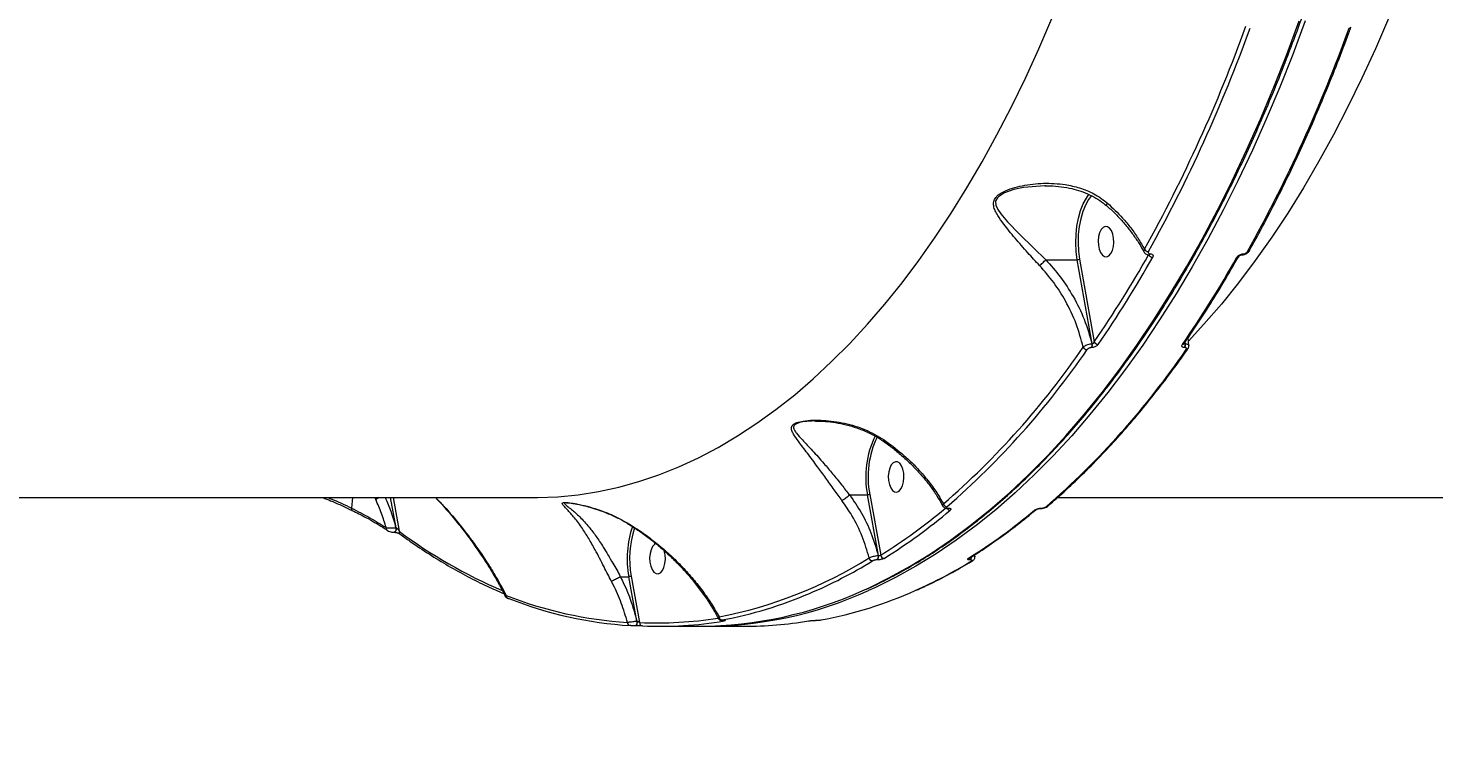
# Model space of a CAD drawing. Header units: millimetres. Extents: x -8327 to 9087, y -6583 to 5996.
# Drawn here: x 5128.5 to 5543.5, y -228 to -15.4 of the extents above; entities that cross this region are included whole.
import ezdxf

# ---------------------------------------------------------------- set-up
doc = ezdxf.new("R2010")
doc.units = ezdxf.units.MM
for name, color, linetype in [('DIKOM_ОБЪЕКТ', 7, 'Continuous'), ('DIKOM_РАЗМЕР_ЗОНА', 7, 'Continuous'), ('DIKOM_РАЗМЕР_ОБЪЕКТА', 7, 'Continuous')]:
    doc.layers.add(name, color=color, linetype=linetype)
doc.styles.add('style1', font='arial.ttf', dxfattribs={"width": 0.8})
doc.dimstyles.new('1-50', dxfattribs={"dimtxt": 300, "dimasz": 200, "dimexe": 100, "dimexo": 0, "dimgap": 100, "dimtad": 1, "dimtxsty": 'style1', "dimcen": 200, "dimclrd": 7, "dimclre": 7, "dimclrt": 7, "dimadec": 1, "dimazin": 2, "dimtfac": 1, "dimtmove": 0, "dimatfit": 2, "dimfxl": 0, "dimlwd": 25, "dimlwe": 18, "dimarcsym": 0})

# ---------------------------------------------------------------- blocks, each defined once
blk = doc.blocks.new('*D9')
at = {"layer": 'Defpoints', "color": 0, "transparency": 16777216}
for p in [(7087.37, 843.9), (-4957.59, 227.93), (7087.37, -4838.64)]:
    blk.add_point(p, dxfattribs=at)
at = {"layer": 'DIKOM_РАЗМЕР_ОБЪЕКТА', "color": 7, "lineweight": 18, "transparency": 16777216}
for p, q in [((7087.37, 843.9), (7087.37, -4938.64)), ((-4957.59, 227.93), (-4957.59, -4938.64))]:
    blk.add_line(p, q, dxfattribs=at)
at = {"layer": 'DIKOM_РАЗМЕР_ОБЪЕКТА', "color": 7, "lineweight": 25, "transparency": 16777216}
blk.add_line((-4757.59, -4838.64), (6887.37, -4838.64), dxfattribs=at)
at = {"layer": 'DIKOM_РАЗМЕР_ОБЪЕКТА', "color": 7, "transparency": 16777216}
for points in [[(-4757.59, -4805.31), (-4757.59, -4871.97), (-4957.59, -4838.64)], [(6887.37, -4805.31), (6887.37, -4871.97), (7087.37, -4838.64)]]:
    blk.add_solid(points, dxfattribs=at)
at = {"layer": 'DIKOM_РАЗМЕР_ОБЪЕКТА', "color": 7, "transparency": 16777216, "insert": (4098.94, -4585.47), "char_height": 300, "attachment_point": 5, "style": 'style1'}
blk.add_mtext('12040', dxfattribs=at)
blk = doc.blocks.new('*D12')
at = {"layer": 'Defpoints', "color": 0, "transparency": 16777216}
for p in [(-6501.58, 227.93), (9087.37, 227.93), (9087.37, -6483.3)]:
    blk.add_point(p, dxfattribs=at)
at = {"layer": 'DIKOM_РАЗМЕР_ЗОНА', "color": 7, "lineweight": 18, "transparency": 16777216}
for p, q in [((-6501.58, 227.93), (-6501.58, -6583.3)), ((9087.37, 227.93), (9087.37, -6583.3))]:
    blk.add_line(p, q, dxfattribs=at)
at = {"layer": 'DIKOM_РАЗМЕР_ЗОНА', "color": 7, "lineweight": 25, "transparency": 16777216}
blk.add_line((-6301.58, -6483.3), (8887.37, -6483.3), dxfattribs=at)
at = {"layer": 'DIKOM_РАЗМЕР_ЗОНА', "color": 7, "transparency": 16777216}
for points in [[(-6301.58, -6449.97), (-6301.58, -6516.64), (-6501.58, -6483.3)], [(8887.37, -6449.97), (8887.37, -6516.64), (9087.37, -6483.3)]]:
    blk.add_solid(points, dxfattribs=at)
at = {"layer": 'DIKOM_РАЗМЕР_ЗОНА', "color": 7, "transparency": 16777216, "insert": (2981.2, -6230.13), "char_height": 300, "attachment_point": 5, "style": 'style1'}
blk.add_mtext('15500', dxfattribs=at)

msp = doc.modelspace()

# ---------------------------------------------------------------- linework, layer by layer
at = {"layer": 'DIKOM_ОБЪЕКТ', "color": 7, "linetype": 'Continuous', "lineweight": 15}
for p, q in [((5441.274, -65.184), (5441.78, -64.517)), ((5459.413, -82.362), (5459.46, -82.362)), ((5459.76, -82.1), (5459.807, -82.1)), ((5486.889, -82.362), (5486.936, -82.362)), ((5487.237, -82.1), (5487.284, -82.1)), ((5428.929, -83.842), (5438.261, -83.842)), ((5442.669, -108.643), (5438.261, -83.842)), ((5438.933, -83.679), (5443.261, -108.031)), ((5442.489, -109.773), (5442.42, -109.773)), ((5442.601, -108.643), (5442.669, -108.643)), ((5469.986, -109.773), (5469.918, -109.773)), ((5470.031, -108.26), (5470.099, -108.643)), ((5470.099, -108.643), (5470.167, -108.643)), ((5470.167, -108.643), (5470.148, -108.088)), ((5371.057, -153.301), (5376.299, -153.301)), ((5379.525, -171.183), (5376.299, -153.301)), ((5376.971, -153.137), (5380.204, -171.057)), ((5015.807, -154.072), (5277.918, -154.072)), ((5224.303, -154.072), (5223.932, -157.157)), ((5231.114, -154.642), (5230.858, -154.072)), ((5237.123, -162.984), (5235.515, -154.072)), ((5236.216, -154.072), (5238.011, -164.013)), ((5399.923, -157.265), (5399.991, -157.265)), ((5400.128, -157.182), (5400.197, -157.182)), ((5427.42, -157.265), (5427.489, -157.265)), ((5427.626, -157.182), (5427.694, -157.182)), ((5432.391, -154.072), (5694.501, -154.072)), ((5224.108, -157.839), (5224.117, -157.844)), ((5236.557, -164.315), (5236.637, -164.315)), ((5237.043, -162.984), (5237.123, -162.984)), ((5379.194, -172.467), (5379.147, -172.467)), ((5379.477, -171.183), (5379.525, -171.183)), ((5406.45, -171.904), (5406.448, -171.906)), ((5406.67, -172.467), (5406.624, -172.467)), ((5408.056, -171.549), (5407.99, -170.922)), ((5303.298, -177.425), (5303.305, -177.424)), ((5303.305, -177.424), (5305.837, -177.424)), ((5308.244, -190.568), (5305.837, -177.424)), ((5306.509, -177.259), (5309.015, -190.946)), ((5308.216, -190.568), (5308.244, -190.568)), ((5333.537, -190.313), (5333.584, -190.309)), ((5333.537, -190.313), (5333.626, -190.313)), ((5333.584, -190.309), (5333.673, -190.309)), ((5333.626, -190.313), (5333.673, -190.309)), ((5361.055, -190.313), (5361.102, -190.309)), ((5361.055, -190.313), (5361.143, -190.313)), ((5361.102, -190.309), (5361.191, -190.309)), ((5361.143, -190.313), (5361.191, -190.309)), ((5307.731, -191.903), (5307.716, -191.903)), ((5307.731, -191.903), (5307.759, -191.903)), ((5307.759, -191.903), (5307.744, -191.903)), ((5315.162, -192.072), (5326.733, -192.072)), ((5328.448, -192.072), (5340.02, -192.072))]:
    msp.add_line(p, q, dxfattribs=at)
at = {"layer": 'DIKOM_ОБЪЕКТ', "color": 7, "linetype": 'Continuous', "lineweight": 15, "flags": 128}
for points in [[(5544.044, 25.289), (5540.784, 15.507), (5537.371, 5.923), (5533.81, -3.454), (5530.102, -12.617), (5526.253, -21.555), (5522.265, -30.261), (5518.142, -38.727), (5513.888, -46.946), (5509.507, -54.908), (5505.002, -62.607), (5500.379, -70.036), (5495.642, -77.188), (5490.794, -84.055), (5485.841, -90.633), (5480.786, -96.914), (5475.636, -102.893), (5471.072, -107.853)], [(5277.918, -154.072), (5278.912, -154.067), (5284.912, -153.83), (5290.905, -153.238), (5296.886, -152.292), (5302.85, -150.992), (5308.79, -149.339), (5314.702, -147.336), (5320.579, -144.983), (5326.417, -142.283), (5332.209, -139.239), (5337.952, -135.854), (5343.638, -132.129), (5349.263, -128.07), (5354.822, -123.68), (5360.309, -118.963), (5365.719, -113.923), (5371.048, -108.564), (5376.29, -102.893), (5381.441, -96.914), (5386.495, -90.633), (5391.448, -84.055), (5396.296, -77.188), (5401.034, -70.036), (5405.657, -62.607), (5410.161, -54.908), (5414.542, -46.946), (5418.796, -38.727), (5422.919, -30.261), (5426.907, -21.555), (5430.756, -12.617)], [(5374.922, -181.517), (5376.759, -180.686), (5382.845, -177.695), (5388.883, -174.363), (5394.87, -170.692), (5400.799, -166.685), (5406.665, -162.346), (5412.464, -157.678), (5418.191, -152.685), (5423.841, -147.372), (5429.41, -141.743), (5434.892, -135.802), (5440.282, -129.555), (5445.577, -123.007), (5450.772, -116.163), (5455.862, -109.03), (5460.844, -101.612), (5465.713, -93.918), (5470.465, -85.952), (5475.095, -77.721), (5479.601, -69.233), (5483.978, -60.495), (5488.222, -51.514), (5492.33, -42.298), (5496.299, -32.854), (5500.126, -23.191), (5503.806, -13.316)], [(5505.52, -13.316), (5501.84, -23.191), (5498.014, -32.854), (5494.045, -42.298), (5489.936, -51.514), (5485.692, -60.495), (5481.315, -69.233), (5476.809, -77.721), (5472.179, -85.952), (5467.427, -93.918), (5462.558, -101.612), (5457.577, -109.03), (5452.486, -116.163), (5447.291, -123.007), (5441.996, -129.555), (5436.606, -135.802), (5431.124, -141.743), (5425.556, -147.372), (5419.906, -152.685), (5414.179, -157.678), (5408.379, -162.346), (5402.513, -166.685), (5396.584, -170.692), (5390.598, -174.363), (5384.559, -177.695), (5378.473, -180.686), (5376.574, -181.545)], [(5428.688, -61.993), (5422.343, -62.52), (5419.518, -63.123), (5416.783, -64.068), (5414.947, -65.214), (5414.656, -65.518), (5414.177, -66.375), (5414.117, -66.639), (5414.209, -67.771), (5414.785, -69.036), (5415.641, -70.281), (5417.625, -72.6), (5421.225, -76.322), (5425.313, -80.36), (5428.926, -83.842), (5428.927, -83.843), (5428.927, -83.843)], [(5438.261, -83.842), (5437.935, -81.4), (5437.804, -78.889), (5437.872, -76.37), (5438.137, -73.9), (5438.593, -71.537), (5439.229, -69.337), (5440.03, -67.35), (5440.978, -65.625), (5441.274, -65.184)], [(5442.412, -64.86), (5441.568, -66.015), (5440.649, -67.688), (5439.872, -69.614), (5439.255, -71.747), (5438.813, -74.038), (5438.556, -76.433), (5438.49, -78.877), (5438.617, -81.311), (5438.933, -83.679)], [(5444.722, -80.739), (5445.129, -81.746), (5445.667, -82.489), (5446.29, -82.908), (5446.949, -82.969), (5447.59, -82.667), (5448.161, -82.027), (5448.616, -81.1), (5448.919, -79.961), (5449.044, -78.703), (5448.981, -77.428), (5448.736, -76.239), (5448.328, -75.232), (5447.79, -74.49), (5447.167, -74.071), (5446.508, -74.01), (5445.867, -74.312), (5445.296, -74.952), (5444.841, -75.879), (5444.538, -77.017), (5444.414, -78.275), (5444.476, -79.55), (5444.722, -80.739)], [(5382.758, -150.199), (5383.167, -151.205), (5383.704, -151.948), (5384.327, -152.367), (5384.986, -152.428), (5385.627, -152.126), (5386.198, -151.486), (5386.654, -150.559), (5386.956, -149.42), (5387.081, -148.163), (5387.018, -146.888), (5386.773, -145.699), (5386.365, -144.692), (5385.828, -143.949), (5385.205, -143.53), (5384.546, -143.469), (5383.904, -143.771), (5383.333, -144.411), (5382.878, -145.338), (5382.576, -146.477), (5382.451, -147.734), (5382.513, -149.009), (5382.758, -150.199)], [(5234.404, -163.644), (5234.407, -163.646), (5234.447, -163.675)], [(5237.043, -162.984), (5237.071, -163.262), (5237.058, -163.544), (5237.005, -163.808), (5236.915, -164.032), (5236.798, -164.198), (5236.66, -164.294), (5236.554, -164.314)], [(5237.123, -162.984), (5237.152, -163.262), (5237.139, -163.544), (5237.086, -163.808), (5236.997, -164.032), (5236.878, -164.198), (5236.741, -164.294), (5236.64, -164.314)], [(5313.858, -167.656), (5313.443, -167.894), (5312.872, -168.534), (5312.416, -169.461), (5312.114, -170.6), (5311.99, -171.857), (5312.052, -173.132), (5312.297, -174.322)], [(5312.297, -174.322), (5312.705, -175.328), (5313.242, -176.071), (5313.866, -176.49), (5314.525, -176.551), (5315.166, -176.249), (5315.737, -175.609), (5316.192, -174.682), (5316.495, -173.543), (5316.62, -172.286), (5316.557, -171.011), (5316.312, -169.822), (5316.276, -169.705)], [(5270.136, -183.81), (5270.239, -183.841), (5270.397, -183.858)], [(5308.216, -190.568), (5308.243, -190.804), (5308.24, -191.046), (5308.208, -191.28), (5308.147, -191.491), (5308.062, -191.668), (5307.958, -191.801), (5307.84, -191.88), (5307.731, -191.903)], [(5308.244, -190.568), (5308.271, -190.804), (5308.268, -191.046), (5308.236, -191.28), (5308.175, -191.491), (5308.091, -191.668), (5307.986, -191.801), (5307.868, -191.88), (5307.759, -191.903)]]:
    msp.add_lwpolyline(points, dxfattribs=at)
at = {"layer": 'DIKOM_ОБЪЕКТ', "color": 7, "linetype": 'Continuous', "lineweight": 15}
for centre, radius, start, end in [((5061.342, 139.29), 453.687, 330.9889, 340.1307), ((5061.605, 139.112), 454.732, 330.98924, 340.1302), ((5090.851, 139.112), 454.732, 330.98924, 340.1302), ((5518.588, -14.922), 0.527, 261.69285, 327.13508), ((5161.152, 86.345), 342.59, 325.43272, 330.49652), ((5459.326, -79.985), 1.437, 211.62286, 268.18353), ((5460.561, -81.7), 1.414, 208.40587, 268.36286), ((5459.363, -81.936), 0.429, 277.4224, 337.53353), ((5459.414, -81.939), 0.425, 275.6694, 337.70101), ((5485.431, -82.546), 0.569, 264.68556, 325.76584), ((5486.843, -81.939), 0.425, 275.75499, 337.69154), ((5486.889, -81.937), 0.427, 276.30633, 337.59498), ((5488.578, -80.851), 0.572, 264.8893, 325.65948), ((5438.277, -82.442), 1.4, 269.34942, 297.94076), ((5161.791, 85.913), 343.233, 325.43171, 330.49807), ((5186.381, 86.081), 343.549, 325.43404, 330.49574), ((5238.212, 28.828), 244.739, 310.98478, 325.5447), ((5238.91, 28.383), 245.273, 310.98437, 325.54478), ((5268.156, 28.383), 245.273, 310.98437, 325.54478), ((5441.212, -109.055), 1.329, 205.94311, 267.5121), ((5441.02, -108.97), 1.615, 330.15668, 11.67455), ((5441.093, -108.971), 1.61, 330.08944, 11.7418), ((5444.48, -107.508), 1.326, 203.2414, 267.67887), ((5469.321, -108.229), 0.605, 266.51478, 322.21065), ((5468.514, -108.969), 1.618, 330.20154, 11.62969), ((5468.586, -108.97), 1.615, 330.15668, 11.67455), ((5470.439, -109.782), 0.602, 266.38477, 322.17009), ((5403.482, -147.946), 27.706, 154.21613, 191.14499), ((5403.288, -147.946), 26.825, 154.01392, 191.15804), ((5224.53, -157.366), 0.634, 160.77114, 228.19227), ((5236.153, -162.345), 9.205, 115.98696, 123.18675), ((5288.716, -24.858), 172.466, 302.0373, 309.88712), ((5399.85, -155.607), 1.166, 195.66597, 266.21836), ((5400.796, -156.688), 1.122, 210.48139, 266.99886), ((5399.914, -156.949), 0.316, 273.27931, 312.57938), ((5399.984, -156.95), 0.315, 270.30546, 312.60214), ((5425.594, -157.098), 0.711, 270.08067, 308.77221), ((5427.414, -156.952), 0.313, 270.47992, 312.70396), ((5427.481, -156.951), 0.314, 271.96429, 312.69838), ((5429.035, -156.108), 0.663, 268.62714, 309.94386), ((5289.394, -25.285), 173.089, 302.03934, 310.03621), ((5314.223, -25.246), 173.137, 302.04044, 310.03511), ((5234.91, -163.082), 0.756, 168.86513, 228.01589), ((5238.768, -164.21), 0.783, 165.39209, 231.07067), ((5327.616, -43.303), 150.333, 233.41279, 246.83351), ((5334.521, -172.064), 29.18, 161.01034, 190.58551), ((5334.979, -172.106), 28.933, 161.64098, 190.26043), ((5307.742, -61.081), 130.559, 280.91855, 301.93065), ((5303.182, -51.049), 142.767, 293.10643, 301.50676), ((5377.873, -171.672), 1.1, 191.1479, 265.771), ((5378.186, -171.535), 1.339, 315.88367, 15.24966), ((5378.232, -171.534), 1.34, 315.90872, 15.22462), ((5381.302, -170.903), 1.109, 187.98038, 265.63126), ((5332.002, -50.276), 143.649, 293.98515, 301.49041), ((5406.083, -171.316), 0.694, 269.43472, 301.63456), ((5405.871, -171.645), 1.114, 312.50607, 4.09283), ((5405.911, -171.639), 1.123, 312.51079, 5.2284), ((5407.044, -172.072), 0.697, 269.49297, 301.23476), ((5326.077, -73.786), 118.288, 270.31793, 294.38933), ((5327.894, -74.216), 117.852, 269.85248, 294.39725), ((5310.813, -69.304), 122.982, 280.56956, 293.174), ((5339.811, -68.406), 123.91, 280.60631, 294.09405), ((5270.47, -183.04), 0.839, 173.78586, 246.5127), ((5312.905, -73.348), 117.833, 248.4566, 266.36133), ((5313.763, -74.009), 118.1, 248.45707, 266.36118), ((5314.299, -79.247), 111.824, 267.29184, 279.18533), ((5315.155, -79.926), 112.145, 267.29332, 279.67597), ((5333.448, -189.224), 0.978, 183.04019, 265.51971), ((5334.012, -189.674), 0.801, 234.73384, 269.43491), ((5339.976, -79.565), 112.507, 270.02194, 279.6636), ((5306.334, -190.965), 0.908, 178.66756, 265.74552), ((5309.935, -191.025), 0.923, 175.05763, 265.32006)]:
    msp.add_arc(centre, radius, start, end, dxfattribs=at)
for points, knots in [([(5375.21, -181.425), (5375.768, -181.186), (5378.266, -180.122), (5382.662, -177.921), (5388.395, -174.816), (5394.079, -171.385), (5399.712, -167.659), (5405.291, -163.633), (5410.81, -159.313), (5416.266, -154.7), (5421.654, -149.799), (5426.969, -144.613), (5432.21, -139.148), (5437.37, -133.405), (5442.447, -127.39), (5447.436, -121.108), (5452.334, -114.564), (5457.136, -107.761), (5461.84, -100.707), (5466.442, -93.405), (5470.938, -85.861), (5475.326, -78.082), (5479.601, -70.073), (5483.761, -61.839), (5487.802, -53.388), (5491.722, -44.726), (5495.518, -35.859), (5499.187, -26.794), (5502.725, -17.537), (5506.132, -8.096), (5509.403, 1.522), (5512.536, 11.31), (5515.53, 21.261), (5518.382, 31.368), (5521.09, 41.621), (5523.652, 52.015), (5526.065, 62.541), (5528.329, 73.191), (5530.441, 83.957), (5532.401, 94.832), (5534.206, 105.806), (5535.854, 116.872), (5537.346, 128.022), (5538.679, 139.246), (5539.853, 150.537), (5540.868, 161.886), (5541.721, 173.285), (5542.413, 184.725), (5542.943, 196.197), (5543.308, 207.693), (5543.498, 217.94), (5543.523, 224.353), (5543.534, 226.927)], [0, 0, 0, 0, 0.0058772, 0.026268, 0.0466646, 0.0670672, 0.0874751, 0.107888, 0.1283052, 0.1487262, 0.1691504, 0.1895773, 0.2100068, 0.2304374, 0.2508696, 0.2713032, 0.2917373, 0.3121714, 0.3326061, 0.3530407, 0.373475, 0.3939091, 0.414343, 0.4347763, 0.4552088, 0.4756412, 0.4960728, 0.5165041, 0.5369347, 0.5573648, 0.5777943, 0.5982233, 0.6186518, 0.6390797, 0.6595072, 0.6799345, 0.7003611, 0.7207874, 0.7412133, 0.7616389, 0.7820642, 0.8024892, 0.8229139, 0.8433384, 0.8637627, 0.8841869, 0.9046108, 0.9250347, 0.9454585, 0.9658821, 0.9863058, 1, 1, 1, 1]), ([(5489.051, -81.174), (5489.815, -79.799), (5492.032, -75.811), (5495.616, -69.034), (5499.763, -60.775), (5503.788, -52.296), (5507.693, -43.608), (5511.473, -34.715), (5515.06, -25.784), (5517.55, -19.238), (5518.835, -15.742), (5519.031, -15.208)], [0, 0, 0, 0, 0.068852, 0.1996782, 0.3305056, 0.4613287, 0.5921484, 0.7229662, 0.8537785, 0.9777034, 1, 1, 1, 1]), ([(5427.108, -85.561), (5425.939, -84.296), (5423.393, -81.54), (5419.808, -77.408), (5416.826, -73.782), (5414.944, -71.139), (5413.975, -69.37), (5413.503, -68.023), (5413.466, -66.674), (5413.946, -65.688), (5414.878, -64.67), (5416.483, -63.637), (5419.103, -62.649), (5423.058, -61.668), (5428.303, -61.102), (5434.023, -61.414), (5439.005, -62.551), (5443.319, -64.227), (5445.835, -66.122), (5447.142, -67.107)], [0, 0, 0, 0, 0.0790219, 0.1721806, 0.2680577, 0.3287303, 0.3610602, 0.3938995, 0.4223326, 0.4513187, 0.4599437, 0.498993, 0.5446049, 0.5914332, 0.6876177, 0.7865813, 0.8546774, 0.9244462, 1, 1, 1, 1]), ([(5428.897, -62.002), (5428.841, -61.994), (5428.771, -61.985), (5428.701, -61.992), (5428.688, -61.993)], [0, 0, 0, 0, 0.8083579, 1, 1, 1, 1]), ([(5428.691, -62.007), (5428.86, -62), (5430.189, -61.947), (5432.623, -62.136), (5435.761, -62.595), (5438.641, -63.33), (5441.261, -64.305), (5443.731, -65.586), (5445.603, -66.787), (5446.558, -67.655), (5446.846, -67.916)], [0, 0, 0, 0, 0.0258483, 0.2024425, 0.3716102, 0.5109643, 0.6584639, 0.8023805, 0.9405363, 1, 1, 1, 1]), ([(5446.928, -67.827), (5446.906, -67.793), (5446.856, -67.719), (5446.949, -67.462), (5447.066, -67.236), (5447.127, -67.134), (5447.142, -67.107)], [0, 0, 0, 0, 0.3249819, 0.7217658, 0.9289827, 1, 1, 1, 1]), ([(5446.889, -67.865), (5447.299, -68.222), (5448.575, -69.333), (5450.533, -71.326), (5452.754, -73.818), (5454.753, -76.401), (5456.523, -79), (5457.487, -80.742), (5457.958, -81.594)], [0, 0, 0, 0, 0.0863096, 0.2685811, 0.4522997, 0.6371204, 0.8225987, 1, 1, 1, 1]), ([(5447.142, -67.107), (5448.68, -68.554), (5451.185, -70.911), (5454.102, -74.453), (5456.313, -77.536), (5457.499, -79.658), (5458.103, -80.738)], [0, 0, 0, 0, 0.3422196, 0.5572698, 0.7746022, 1, 1, 1, 1]), ([(5458, -81.567), (5457.996, -81.563), (5457.911, -81.466), (5457.91, -81.177), (5458.039, -80.885), (5458.103, -80.738)], [0, 0, 0, 0, 0.0191932, 0.5093762, 1, 1, 1, 1]), ([(5458.03, -81.58), (5458.091, -81.695), (5458.232, -81.958), (5458.634, -82.213), (5459.044, -82.357), (5459.317, -82.345), (5459.418, -82.34)], [0, 0, 0, 0, 0.2288577, 0.5240263, 0.82514, 1, 1, 1, 1]), ([(5459.281, -81.421), (5459.247, -81.497), (5459.181, -81.65), (5459.215, -81.853), (5459.346, -82.007), (5459.542, -82.088), (5459.698, -82.097), (5459.76, -82.1)], [0, 0, 0, 0, 0.2143177, 0.428472, 0.6430201, 0.8578765, 1, 1, 1, 1]), ([(5459.457, -82.363), (5459.481, -82.364), (5459.537, -82.366), (5459.536, -82.367), (5459.536, -82.368)], [0, 0, 0, 0, 0.4403885, 1, 1, 1, 1]), ([(5459.807, -82.1), (5459.899, -82.105), (5460.131, -82.117), (5460.424, -82.239), (5460.621, -82.468), (5460.672, -82.772), (5460.571, -82.999), (5460.52, -83.113)], [0, 0, 0, 0, 0.1408107, 0.3553587, 0.5700108, 0.7849426, 1, 1, 1, 1]), ([(5469.799, -108.6), (5470.633, -107.383), (5473.049, -103.854), (5476.972, -97.818), (5481.516, -90.473), (5484.447, -85.389), (5485.902, -82.866)], [0, 0, 0, 0, 0.1498997, 0.4347197, 0.7195416, 1, 1, 1, 1]), ([(5485.378, -83.113), (5485.457, -82.999), (5485.614, -82.772), (5486.007, -82.468), (5486.463, -82.239), (5486.894, -82.117), (5487.139, -82.105), (5487.237, -82.1)], [0, 0, 0, 0, 0.2149918, 0.4298982, 0.6446808, 0.8592344, 1, 1, 1, 1]), ([(5485.904, -82.863), (5485.904, -82.863), (5485.905, -82.86), (5485.944, -82.802), (5486.032, -82.712), (5486.18, -82.597), (5486.377, -82.487), (5486.586, -82.407), (5486.773, -82.366), (5486.851, -82.365), (5486.887, -82.364)], [0, 0, 0, 0, 0.0187032, 0.1420138, 0.2653886, 0.4097737, 0.5680684, 0.7306755, 0.8741722, 1, 1, 1, 1]), ([(5486.935, -82.362), (5486.936, -82.362), (5487.16, -82.384), (5487.636, -82.278), (5488.332, -81.965), (5488.829, -81.562), (5488.985, -81.25), (5489.028, -81.164)], [0, 0, 0, 0, 0.0007663, 0.2706001, 0.5683854, 0.8807726, 1, 1, 1, 1]), ([(5487.284, -82.1), (5487.35, -82.097), (5487.515, -82.088), (5487.804, -82.007), (5488.108, -81.853), (5488.37, -81.65), (5488.475, -81.497), (5488.527, -81.421)], [0, 0, 0, 0, 0.1421863, 0.357064, 0.5715876, 0.7856858, 1, 1, 1, 1]), ([(5427.108, -85.561), (5427.155, -85.524), (5427.294, -85.417), (5427.601, -85.159), (5428.04, -84.763), (5428.531, -84.281), (5428.795, -83.989), (5428.927, -83.843)], [0, 0, 0, 0, 0.0873164, 0.253568, 0.5024524, 0.7512495, 1, 1, 1, 1]), ([(5440.017, -109.636), (5439.383, -107.336), (5438.097, -102.667), (5435.028, -96.269), (5431.386, -90.45), (5428.545, -87.203), (5427.108, -85.561)], [0, 0, 0, 0, 0.2625649, 0.5326689, 0.7636543, 1, 1, 1, 1]), ([(5428.927, -83.843), (5428.927, -83.842), (5428.927, -83.842), (5428.929, -83.842), (5428.929, -83.842), (5428.929, -83.842)], [0, 0, 0, 0, 0.3284265, 0.9137205, 1, 1, 1, 1]), ([(5428.929, -83.842), (5430.415, -85.506), (5433.424, -88.874), (5437.24, -94.824), (5440.513, -101.442), (5441.899, -106.22), (5442.601, -108.643)], [0, 0, 0, 0, 0.23289031, 0.47129609, 0.73197203, 1, 1, 1, 1]), ([(5471.219, -109.165), (5471.147, -108.648), (5471.036, -107.861), (5471.017, -107.087), (5471.01, -106.821)], [0, 0, 0, 0, 0.6569455, 1, 1, 1, 1]), ([(5429.461, -156.616), (5430.416, -155.794), (5433.184, -153.411), (5437.714, -149.247), (5443.023, -144.034), (5448.254, -138.537), (5453.406, -132.765), (5458.473, -126.722), (5463.452, -120.408), (5467.59, -114.856), (5470.053, -111.371), (5470.915, -110.151)], [0, 0, 0, 0, 0.0652909, 0.1892526, 0.313229, 0.437217, 0.5612157, 0.6852229, 0.8092359, 0.9332511, 1, 1, 1, 1]), ([(5440.017, -109.636), (5440.11, -109.554), (5440.318, -109.37), (5440.801, -109.1), (5441.394, -108.864), (5442.027, -108.694), (5442.409, -108.66), (5442.601, -108.643)], [0, 0, 0, 0, 0.170057, 0.380727, 0.5866563, 0.7931357, 1, 1, 1, 1]), ([(5442.42, -109.773), (5442.324, -109.779), (5442.131, -109.792), (5441.817, -109.891), (5441.526, -110.036), (5441.294, -110.209), (5441.198, -110.329), (5441.154, -110.383)], [0, 0, 0, 0, 0.2039688, 0.4079065, 0.613622, 0.8266496, 1, 1, 1, 1]), ([(5444.426, -108.833), (5444.36, -108.917), (5444.211, -109.104), (5443.852, -109.37), (5443.406, -109.594), (5442.928, -109.744), (5442.635, -109.764), (5442.489, -109.773)], [0, 0, 0, 0, 0.174095, 0.3895179, 0.5958204, 0.7978213, 1, 1, 1, 1]), ([(5442.669, -108.643), (5442.709, -108.639), (5442.758, -108.634), (5442.858, -108.594), (5442.971, -108.522), (5443.105, -108.375), (5443.206, -108.205), (5443.244, -108.086), (5443.261, -108.031)], [0, 0, 0, 0, 0.1446574, 0.1753146, 0.3626671, 0.5711212, 0.8046867, 1, 1, 1, 1]), ([(5469.918, -109.773), (5469.846, -109.77), (5469.631, -109.762), (5469.341, -109.665), (5469.14, -109.453), (5469.102, -109.163), (5469.223, -108.943), (5469.284, -108.833)], [0, 0, 0, 0, 0.1083089, 0.3204781, 0.5430481, 0.7715434, 1, 1, 1, 1]), ([(5469.799, -108.599), (5469.793, -108.605), (5469.786, -108.611), (5469.8, -108.6), (5469.8, -108.6)], [0, 0, 0, 0, 0.975507, 1, 1, 1, 1]), ([(5469.882, -108.519), (5469.89, -108.535), (5469.914, -108.582), (5469.972, -108.615), (5470.037, -108.639), (5470.074, -108.641), (5470.099, -108.643)], [0, 0, 0, 0, 0.20597952, 0.61167264, 0.73878331, 1, 1, 1, 1]), ([(5470.401, -110.383), (5470.441, -110.312), (5470.521, -110.169), (5470.497, -109.98), (5470.365, -109.844), (5470.176, -109.781), (5470.035, -109.775), (5469.986, -109.773)], [0, 0, 0, 0, 0.22887416, 0.45788879, 0.6786091, 0.88835305, 1, 1, 1, 1]), ([(5470.167, -108.643), (5470.265, -108.65), (5470.548, -108.67), (5470.916, -108.786), (5471.164, -108.968), (5471.162, -109.119), (5471.161, -109.172)], [0, 0, 0, 0, 0.1700677, 0.4897652, 0.8233183, 1, 1, 1, 1]), ([(5470.902, -110.144), (5470.939, -110.096), (5471.085, -109.912), (5471.207, -109.57), (5471.181, -109.28), (5471.171, -109.167)], [0, 0, 0, 0, 0.1752244, 0.6785895, 1, 1, 1, 1]), ([(5368.779, -154.952), (5368.013, -153.894), (5366.369, -151.623), (5363.954, -148.233), (5361.275, -144.547), (5358.496, -140.854), (5356.075, -137.727), (5354.585, -135.628), (5353.926, -134.288), (5353.77, -133.371), (5354.08, -132.763), (5354.619, -132.291), (5355.513, -131.829), (5357.529, -131.374), (5360.225, -131.161), (5364.316, -131.234), (5369.592, -131.964), (5374.69, -133.551), (5378.553, -135.354), (5380.304, -136.476), (5381.185, -137.039)], [0, 0, 0, 0, 0.0590537, 0.1267706, 0.196527, 0.2899968, 0.3861919, 0.4527685, 0.4864311, 0.520906, 0.5489138, 0.5542493, 0.5800479, 0.6152099, 0.6617388, 0.7094925, 0.8061444, 0.905604, 0.9525563, 1, 1, 1, 1]), ([(5360.943, -131.462), (5360.818, -131.458), (5359.698, -131.422), (5357.91, -131.57), (5355.917, -131.949), (5355.072, -132.367), (5354.606, -132.79), (5354.397, -133.342), (5354.699, -134.168), (5355.553, -135.388), (5357.305, -137.293), (5360.038, -140.161), (5363.078, -143.537), (5365.983, -146.996), (5368.562, -150.123), (5370.218, -152.344), (5371.052, -153.302), (5371.052, -153.303)], [0, 0, 0, 0, 0.00888518, 0.07971483, 0.12974017, 0.16530013, 0.1726403, 0.21169898, 0.26057309, 0.31138949, 0.41181985, 0.55500393, 0.7015788, 0.80512488, 0.91106632, 0.9999491, 1, 1, 1, 1]), ([(5360.944, -131.459), (5361.456, -131.461), (5362.898, -131.467), (5365.401, -131.688), (5368.475, -132.181), (5371.601, -132.958), (5374.706, -134.013), (5377.534, -135.302), (5379.664, -136.473), (5380.723, -137.246), (5381.017, -137.461)], [0, 0, 0, 0, 0.0739464, 0.2082631, 0.3566757, 0.5134843, 0.6608997, 0.8171154, 0.9492147, 1, 1, 1, 1]), ([(5381.024, -137.453), (5381.525, -137.799), (5383.02, -138.83), (5385.365, -140.71), (5388.045, -143.07), (5390.551, -145.56), (5392.859, -148.145), (5394.959, -150.804), (5396.804, -153.516), (5397.999, -155.455), (5398.506, -156.48), (5398.559, -156.589)], [0, 0, 0, 0, 0.0653913, 0.1949517, 0.3255285, 0.4569642, 0.5888087, 0.7203565, 0.8523245, 0.9844213, 1, 1, 1, 1]), ([(5381.046, -137.422), (5381.04, -137.401), (5381.028, -137.364), (5381.102, -137.196), (5381.164, -137.079), (5381.185, -137.039)], [0, 0, 0, 0, 0.4598316, 0.8140239, 1, 1, 1, 1]), ([(5381.185, -137.039), (5382.964, -138.346), (5386.568, -140.994), (5390.688, -144.971), (5393.978, -148.734), (5396.569, -152.191), (5398.004, -154.673), (5398.727, -155.922)], [0, 0, 0, 0, 0.2398766, 0.4858727, 0.6394179, 0.8185466, 1, 1, 1, 1]), ([(5368.779, -154.952), (5368.798, -154.939), (5368.875, -154.887), (5369.093, -154.738), (5369.492, -154.456), (5370.032, -154.065), (5370.585, -153.657), (5370.896, -153.421), (5371.052, -153.303)], [0, 0, 0, 0, 0.0380705, 0.1491706, 0.361828, 0.5745279, 0.7872209, 1, 1, 1, 1]), ([(5371.052, -153.303), (5371.053, -153.302), (5371.055, -153.301), (5371.057, -153.301), (5371.057, -153.301)], [0, 0, 0, 0, 0.59721018, 1, 1, 1, 1]), ([(5371.057, -153.301), (5372.249, -155.054), (5374.661, -158.6), (5377.571, -164.639), (5378.82, -168.928), (5379.477, -171.183)], [0, 0, 0, 0, 0.3165749, 0.6406727, 1, 1, 1, 1]), ([(5376.971, -153.137), (5376.961, -153.143), (5376.942, -153.156), (5376.884, -153.185), (5376.781, -153.226), (5376.622, -153.267), (5376.451, -153.296), (5376.35, -153.299), (5376.299, -153.301)], [0, 0, 0, 0, 0.07003086, 0.14145649, 0.35599955, 0.57087627, 0.78552765, 1, 1, 1, 1]), ([(5215.547, -154.072), (5216.296, -154.38), (5217.253, -154.774), (5219.349, -155.63), (5221.481, -156.586), (5223.303, -157.462), (5224.113, -157.851)], [0, 0, 0, 0, 0.2502609, 0.3195918, 0.6975572, 1, 1, 1, 1]), ([(5217.006, -154.072), (5217.277, -154.177), (5219.784, -155.155), (5221.977, -156.213), (5223.932, -157.157)], [0, 0, 0, 0, 0.108413, 1, 1, 1, 1]), ([(5223.932, -157.157), (5225.831, -158.116), (5229.678, -160.056), (5232.659, -161.968), (5234.168, -162.936)], [0, 0, 0, 0, 0.4938188, 1, 1, 1, 1]), ([(5234.168, -162.936), (5233.753, -161.539), (5232.92, -158.732), (5231.718, -156.01), (5231.114, -154.642)], [0, 0, 0, 0, 0.4974104, 1, 1, 1, 1]), ([(5233.915, -154.072), (5234.496, -155.412), (5235.763, -158.333), (5236.593, -161.351), (5237.043, -162.984)], [0, 0, 0, 0, 0.4588312, 1, 1, 1, 1]), ([(5248.744, -154.072), (5249.399, -154.763), (5251.221, -156.686), (5254.04, -159.987), (5257.259, -164.014), (5260.4, -168.278), (5263.395, -172.694), (5266.133, -177.172), (5268.104, -180.652), (5269.065, -182.638), (5269.307, -183.138)], [0, 0, 0, 0, 0.0755217, 0.2101047, 0.3503644, 0.4970325, 0.6499629, 0.8009036, 0.9497592, 1, 1, 1, 1]), ([(5248.8, -154.072), (5249.393, -154.673), (5251.807, -157.12), (5255.615, -161.659), (5260.241, -167.623), (5263.714, -172.739), (5266.891, -177.847), (5268.545, -180.921), (5269.636, -182.949)], [0, 0, 0, 0, 0.0665673, 0.2708088, 0.4801279, 0.6894553, 0.7951216, 1, 1, 1, 1]), ([(5300.721, -178.826), (5299.984, -177.394), (5298.79, -175.069), (5297.194, -171.94), (5295.675, -169.073), (5293.973, -166.069), (5291.921, -162.828), (5289.744, -159.889), (5287.893, -157.839), (5286.648, -156.559), (5286.103, -155.912), (5286.203, -155.581), (5286.793, -155.475), (5288.032, -155.542), (5290.091, -155.843), (5292.786, -156.417), (5296.418, -157.441), (5300.715, -159.001), (5303.806, -160.681), (5305.365, -161.529)], [0, 0, 0, 0, 0.0742566, 0.1205052, 0.1678168, 0.2375809, 0.3094447, 0.4056728, 0.5047072, 0.5602509, 0.6168557, 0.6484777, 0.6753881, 0.7024597, 0.7386908, 0.7871108, 0.8368183, 0.9176553, 1, 1, 1, 1]), ([(5287.42, -155.576), (5287.397, -155.575), (5287.04, -155.555), (5286.828, -155.662), (5286.851, -155.957), (5287.646, -156.572), (5289.166, -157.754), (5291.366, -159.675), (5293.847, -162.395), (5296.177, -165.451), (5298.024, -168.244), (5299.689, -170.953), (5301.278, -173.894), (5302.764, -175.999), (5303.298, -177.425), (5303.298, -177.425)], [0, 0, 0, 0, 0.0025526, 0.0392156, 0.083714, 0.1649976, 0.2485927, 0.3934957, 0.5418367, 0.6467158, 0.7540217, 0.8225261, 0.8923317, 0.9999679, 1, 1, 1, 1]), ([(5287.42, -155.575), (5287.421, -155.575), (5287.476, -155.573), (5287.785, -155.584), (5288.391, -155.641), (5289.244, -155.753), (5289.914, -155.875), (5290.239, -155.934)], [0, 0, 0, 0, 0.0036952, 0.1831505, 0.4228889, 0.7194087, 1, 1, 1, 1]), ([(5290.239, -155.934), (5290.319, -155.948), (5290.855, -156.04), (5292.058, -156.307), (5293.94, -156.777), (5296.3, -157.491), (5299.127, -158.503), (5302.171, -159.87), (5304.303, -160.939), (5305.291, -161.591), (5305.323, -161.613)], [0, 0, 0, 0, 0.016767, 0.1129761, 0.2331904, 0.3832626, 0.5673253, 0.7845992, 0.9929302, 1, 1, 1, 1]), ([(5376.794, -171.885), (5376.171, -169.77), (5374.91, -165.483), (5372.094, -159.774), (5369.779, -156.408), (5368.779, -154.952)], [0, 0, 0, 0, 0.3558566, 0.7214744, 1, 1, 1, 1]), ([(5398.57, -156.584), (5398.54, -156.488), (5398.48, -156.293), (5398.644, -156.047), (5398.727, -155.922)], [0, 0, 0, 0, 0.4934211, 1, 1, 1, 1]), ([(5398.582, -156.577), (5398.624, -156.658), (5398.722, -156.847), (5398.991, -157.054), (5399.344, -157.205), (5399.654, -157.27), (5399.871, -157.256), (5399.931, -157.252)], [0, 0, 0, 0, 0.1632411, 0.3799025, 0.6095061, 0.891774, 1, 1, 1, 1]), ([(5399.773, -156.771), (5399.726, -156.819), (5399.632, -156.916), (5399.638, -157.043), (5399.756, -157.135), (5399.94, -157.177), (5400.08, -157.181), (5400.128, -157.182)], [0, 0, 0, 0, 0.2288067, 0.4578605, 0.6785593, 0.8883548, 1, 1, 1, 1]), ([(5399.986, -157.267), (5400.016, -157.267), (5400.095, -157.266), (5400.159, -157.277), (5400.164, -157.278), (5400.165, -157.278)], [0, 0, 0, 0, 0.2671202, 0.7086784, 1, 1, 1, 1]), ([(5400.197, -157.182), (5400.269, -157.184), (5400.482, -157.189), (5400.763, -157.255), (5400.944, -157.396), (5400.952, -157.59), (5400.809, -157.736), (5400.737, -157.808)], [0, 0, 0, 0, 0.1081735, 0.3203717, 0.5430385, 0.7715436, 1, 1, 1, 1]), ([(5406.447, -171.906), (5407.442, -171.278), (5410.323, -169.457), (5415.051, -166.21), (5420.591, -162.111), (5424.226, -159.136), (5426.033, -157.657)], [0, 0, 0, 0, 0.1499011, 0.4342791, 0.718704, 1, 1, 1, 1]), ([(5425.595, -157.808), (5425.67, -157.753), (5425.838, -157.629), (5426.223, -157.452), (5426.691, -157.302), (5427.184, -157.201), (5427.479, -157.188), (5427.626, -157.182)], [0, 0, 0, 0, 0.1740999, 0.3895406, 0.5957939, 0.7978101, 1, 1, 1, 1]), ([(5426.039, -157.652), (5426.041, -157.651), (5426.046, -157.646), (5426.123, -157.594), (5426.278, -157.515), (5426.527, -157.418), (5426.836, -157.333), (5427.134, -157.281), (5427.336, -157.264), (5427.404, -157.266), (5427.417, -157.266)], [0, 0, 0, 0, 0.0604963, 0.1706151, 0.3102124, 0.472442, 0.6568701, 0.8238626, 0.9682845, 1, 1, 1, 1]), ([(5427.492, -157.259), (5427.529, -157.261), (5427.76, -157.27), (5428.24, -157.194), (5428.874, -156.983), (5429.286, -156.802), (5429.442, -156.624), (5429.456, -156.608)], [0, 0, 0, 0, 0.0548835, 0.3414887, 0.6395428, 0.9670682, 1, 1, 1, 1]), ([(5427.694, -157.182), (5427.791, -157.178), (5427.985, -157.169), (5428.309, -157.103), (5428.614, -157.005), (5428.862, -156.889), (5428.971, -156.807), (5429.019, -156.771)], [0, 0, 0, 0, 0.2040723, 0.4080172, 0.613725, 0.8264782, 1, 1, 1, 1]), ([(5224.104, -157.845), (5224.789, -158.173), (5225.714, -158.616), (5226.547, -159.061), (5226.764, -159.177)], [0, 0, 0, 0, 0.7406494, 1, 1, 1, 1]), ([(5226.764, -159.177), (5227.473, -159.547), (5229.119, -160.406), (5231.438, -161.75), (5233.28, -162.876), (5234.182, -163.5), (5234.4, -163.651)], [0, 0, 0, 0, 0.24604979, 0.57061942, 0.8963814, 1, 1, 1, 1]), ([(5305.31, -161.636), (5305.865, -161.966), (5307.473, -162.921), (5310.048, -164.696), (5313.05, -166.954), (5315.992, -169.422), (5318.859, -172.076), (5321.619, -174.901), (5324.241, -177.872), (5326.706, -180.973), (5328.967, -184.169), (5330.833, -187.107), (5331.822, -188.972), (5332.231, -189.745)], [0, 0, 0, 0, 0.0461822, 0.13360173, 0.22386122, 0.31708789, 0.41324611, 0.51206797, 0.61306158, 0.71576759, 0.82073739, 0.92575743, 1, 1, 1, 1]), ([(5305.318, -161.622), (5305.32, -161.616), (5305.322, -161.607), (5305.354, -161.549), (5305.365, -161.529)], [0, 0, 0, 0, 0.6627483, 1, 1, 1, 1]), ([(5305.365, -161.529), (5305.657, -161.704), (5307.123, -162.583), (5309.695, -164.27), (5314.126, -167.527), (5318.141, -171.012), (5321.995, -174.887), (5324.866, -178.1), (5327.718, -181.729), (5330.302, -185.461), (5331.748, -188.004), (5332.472, -189.276)], [0, 0, 0, 0, 0.02429318, 0.12224934, 0.22022103, 0.42151591, 0.51189068, 0.63223711, 0.75258901, 0.87629124, 1, 1, 1, 1]), ([(5234.168, -162.936), (5234.334, -162.95), (5234.668, -162.978), (5235.386, -163), (5236.144, -163.006), (5236.708, -162.997), (5236.977, -162.986), (5237.043, -162.984)], [0, 0, 0, 0, 0.24154905, 0.48339946, 0.71645169, 0.93064174, 1, 1, 1, 1]), ([(5234.452, -163.668), (5234.502, -163.704), (5234.733, -163.868), (5235.196, -164.068), (5235.664, -164.186), (5235.866, -164.237)], [0, 0, 0, 0, 0.1374173, 0.6256403, 1, 1, 1, 1]), ([(5235.866, -164.237), (5235.872, -164.238), (5236.071, -164.293), (5236.322, -164.33), (5236.531, -164.309), (5236.554, -164.307)], [0, 0, 0, 0, 0.0248095, 0.8907779, 1, 1, 1, 1]), ([(5236.641, -164.315), (5236.651, -164.315), (5236.696, -164.314), (5236.834, -164.324), (5237.048, -164.353), (5237.327, -164.414), (5237.658, -164.513), (5237.997, -164.649), (5238.218, -164.775), (5238.26, -164.808), (5238.267, -164.814)], [0, 0, 0, 0, 0.0222293, 0.1004435, 0.2018727, 0.3227303, 0.4838169, 0.6936783, 0.9467335, 1, 1, 1, 1]), ([(5237.123, -162.984), (5237.144, -162.986), (5237.178, -162.989), (5237.251, -163.017), (5237.318, -163.057), (5237.44, -163.152), (5237.612, -163.335), (5237.828, -163.641), (5237.946, -163.881), (5238.011, -164.013)], [0, 0, 0, 0, 0.0449033, 0.0743084, 0.1536074, 0.1942457, 0.3791729, 0.6613563, 1, 1, 1, 1]), ([(5238.276, -164.819), (5239.256, -165.528), (5242.094, -167.584), (5246.836, -170.758), (5252.513, -174.244), (5258.241, -177.414), (5263.721, -180.164), (5267.309, -181.715), (5268.959, -182.429)], [0, 0, 0, 0, 0.09800944, 0.28401423, 0.46999085, 0.6559258, 0.84180819, 1, 1, 1, 1]), ([(5376.794, -171.885), (5376.922, -171.813), (5377.179, -171.67), (5377.765, -171.468), (5378.418, -171.307), (5379.016, -171.211), (5379.346, -171.191), (5379.477, -171.183)], [0, 0, 0, 0, 0.214325, 0.428329, 0.6427664, 0.8576357, 1, 1, 1, 1]), ([(5379.147, -172.467), (5379.081, -172.468), (5378.914, -172.472), (5378.612, -172.508), (5378.282, -172.577), (5377.987, -172.667), (5377.857, -172.735), (5377.792, -172.769)], [0, 0, 0, 0, 0.14222871, 0.3571189, 0.57154145, 0.78566764, 1, 1, 1, 1]), ([(5381.218, -172.01), (5381.121, -172.061), (5380.927, -172.165), (5380.484, -172.301), (5379.99, -172.404), (5379.54, -172.459), (5379.292, -172.464), (5379.194, -172.467)], [0, 0, 0, 0, 0.21499046, 0.42995854, 0.64463389, 0.85931688, 1, 1, 1, 1]), ([(5379.525, -171.183), (5379.557, -171.182), (5379.64, -171.181), (5379.791, -171.166), (5379.956, -171.138), (5380.105, -171.1), (5380.171, -171.072), (5380.204, -171.057)], [0, 0, 0, 0, 0.1408375, 0.3551226, 0.5699441, 0.7851475, 1, 1, 1, 1]), ([(5390.683, -181.433), (5392.172, -180.765), (5395.596, -179.23), (5400.805, -176.516), (5404.88, -174.199), (5407.04, -172.89), (5407.405, -172.669)], [0, 0, 0, 0, 0.2646372, 0.6081212, 0.9337347, 1, 1, 1, 1]), ([(5406.624, -172.467), (5406.533, -172.464), (5406.303, -172.459), (5406.029, -172.404), (5405.87, -172.301), (5405.87, -172.164), (5406.007, -172.061), (5406.076, -172.01)], [0, 0, 0, 0, 0.1408997, 0.3553632, 0.5700922, 0.7849669, 1, 1, 1, 1]), ([(5407.038, -172.769), (5407.084, -172.735), (5407.176, -172.668), (5407.175, -172.577), (5407.069, -172.508), (5406.887, -172.472), (5406.732, -172.468), (5406.67, -172.467)], [0, 0, 0, 0, 0.21435189, 0.42844217, 0.642855, 0.8576866, 1, 1, 1, 1]), ([(5407.4, -172.66), (5407.447, -172.634), (5407.604, -172.547), (5407.827, -172.315), (5407.992, -171.953), (5408.046, -171.674), (5408.006, -171.543), (5408.004, -171.538)], [0, 0, 0, 0, 0.1281967, 0.4351167, 0.7086904, 0.9893809, 1, 1, 1, 1]), ([(5407.484, -171.244), (5407.586, -171.266), (5407.834, -171.318), (5408.002, -171.434), (5407.986, -171.529), (5407.981, -171.556)], [0, 0, 0, 0, 0.3306246, 0.8042904, 1, 1, 1, 1]), ([(5300.721, -178.826), (5300.732, -178.818), (5300.829, -178.746), (5301.091, -178.575), (5301.595, -178.281), (5302.183, -177.963), (5302.784, -177.66), (5303.13, -177.502), (5303.298, -177.425)], [0, 0, 0, 0, 0.02593496, 0.22028579, 0.41786734, 0.61553066, 0.81314616, 1, 1, 1, 1]), ([(5303.305, -177.424), (5303.481, -177.768), (5304.595, -179.945), (5306.495, -184.292), (5307.622, -188.401), (5308.216, -190.568)], [0, 0, 0, 0, 0.0814809, 0.5156544, 1, 1, 1, 1]), ([(5306.509, -177.259), (5306.502, -177.264), (5306.483, -177.276), (5306.426, -177.306), (5306.319, -177.348), (5306.16, -177.39), (5305.99, -177.419), (5305.888, -177.422), (5305.837, -177.424)], [0, 0, 0, 0, 0.05369458, 0.14151716, 0.35622569, 0.57065559, 0.78541916, 1, 1, 1, 1]), ([(5305.427, -190.944), (5304.868, -189.02), (5303.772, -185.247), (5301.979, -181.236), (5300.893, -179.158), (5300.721, -178.826)], [0, 0, 0, 0, 0.4665278, 0.9150158, 1, 1, 1, 1]), ([(5269.311, -183.137), (5269.302, -183.13), (5269.255, -183.094), (5269.391, -183.027), (5269.58, -182.967), (5269.636, -182.949)], [0, 0, 0, 0, 0.1418669, 0.7442524, 1, 1, 1, 1]), ([(5269.3, -183.142), (5269.336, -183.208), (5269.416, -183.352), (5269.594, -183.519), (5269.825, -183.676), (5270, -183.759), (5270.124, -183.804), (5270.136, -183.809)], [0, 0, 0, 0, 0.16685975, 0.36439507, 0.5937895, 0.95926273, 1, 1, 1, 1]), ([(5305.427, -190.944), (5305.54, -190.913), (5305.785, -190.847), (5306.337, -190.747), (5306.976, -190.66), (5307.634, -190.595), (5308.021, -190.577), (5308.216, -190.568)], [0, 0, 0, 0, 0.1848153, 0.3988182, 0.6012701, 0.7989813, 1, 1, 1, 1]), ([(5308.244, -190.568), (5308.283, -190.57), (5308.332, -190.573), (5308.442, -190.597), (5308.578, -190.642), (5308.751, -190.731), (5308.904, -190.835), (5308.979, -190.91), (5309.015, -190.946)], [0, 0, 0, 0, 0.1270306, 0.162584, 0.3402774, 0.545583, 0.7831345, 1, 1, 1, 1]), ([(5332.26, -189.731), (5332.238, -189.686), (5332.183, -189.572), (5332.319, -189.402), (5332.451, -189.294), (5332.472, -189.276)], [0, 0, 0, 0, 0.3578756, 0.897049, 1, 1, 1, 1]), ([(5332.239, -189.741), (5332.239, -189.744), (5332.268, -189.84), (5332.404, -189.979), (5332.595, -190.138), (5332.79, -190.228), (5332.961, -190.275), (5333.167, -190.304), (5333.35, -190.315), (5333.541, -190.312), (5333.583, -190.311)], [0, 0, 0, 0, 0.00565276, 0.17083041, 0.31186144, 0.43596016, 0.5437727, 0.66034603, 0.92630877, 1, 1, 1, 1]), ([(5333.372, -190.199), (5333.298, -190.215), (5333.167, -190.243), (5333.157, -190.277), (5333.256, -190.299), (5333.418, -190.308), (5333.546, -190.309), (5333.584, -190.309)], [0, 0, 0, 0, 0.30254973, 0.53466724, 0.72536521, 0.91703612, 1, 1, 1, 1]), ([(5333.668, -190.314), (5333.715, -190.315), (5333.847, -190.315), (5333.96, -190.321), (5334.019, -190.329), (5334.009, -190.327), (5334.008, -190.327)], [0, 0, 0, 0, 0.2395819, 0.665518, 0.95951, 1, 1, 1, 1]), ([(5333.673, -190.309), (5333.731, -190.309), (5333.932, -190.31), (5334.186, -190.326), (5334.34, -190.36), (5334.317, -190.412), (5334.115, -190.453), (5334.004, -190.475)], [0, 0, 0, 0, 0.07960962, 0.27572615, 0.47077831, 0.71053371, 1, 1, 1, 1]), ([(5358.862, -190.475), (5358.88, -190.472), (5359.012, -190.45), (5359.308, -190.412), (5359.782, -190.367), (5360.249, -190.335), (5360.704, -190.313), (5360.969, -190.31), (5361.102, -190.309)], [0, 0, 0, 0, 0.0391944, 0.2872604, 0.4952546, 0.6710748, 0.8353186, 1, 1, 1, 1]), ([(5361.191, -190.309), (5361.276, -190.308), (5361.448, -190.306), (5361.741, -190.292), (5362.038, -190.272), (5362.336, -190.242), (5362.52, -190.216), (5362.605, -190.201), (5362.618, -190.199)], [0, 0, 0, 0, 0.1672352, 0.3343279, 0.5089876, 0.7131437, 0.9576526, 1, 1, 1, 1]), ([(5307.716, -191.903), (5307.617, -191.902), (5307.419, -191.902), (5307.08, -191.897), (5306.749, -191.89), (5306.46, -191.88), (5306.328, -191.873), (5306.267, -191.87)], [0, 0, 0, 0, 0.1951066, 0.3901438, 0.5932777, 0.8111707, 1, 1, 1, 1]), ([(5309.86, -191.945), (5309.77, -191.942), (5309.579, -191.933), (5309.16, -191.921), (5308.678, -191.911), (5308.181, -191.904), (5307.89, -191.903), (5307.744, -191.903)], [0, 0, 0, 0, 0.189081, 0.404604, 0.6069457, 0.8033704, 1, 1, 1, 1])]:
    msp.add_open_spline(points, degree=3, knots=knots, dxfattribs=at)

# ---------------------------------------------------------------- dimensions: what is measured, and where the dimension line sits
at = {"layer": 'DIKOM_РАЗМЕР_ЗОНА'}
dim = msp.add_linear_dim(base=(9087.366, -6483.303), p1=(-6501.585, 227.929), p2=(9087.366, 227.928), text='15500', dimstyle='1-50', dxfattribs=at)
dim.commit()
dim.dimension.update_dxf_attribs({"geometry": '*D12', "text_midpoint": (2981.198, -6483.303), "dimtype": 160})
at = {"layer": 'DIKOM_РАЗМЕР_ОБЪЕКТА'}
dim = msp.add_linear_dim(base=(7087.366, -4838.641), p1=(-4957.594, 227.929), p2=(7087.366, 843.902), text='12040', dimstyle='1-50', dxfattribs=at)
dim.commit()
dim.dimension.update_dxf_attribs({"geometry": '*D9', "text_midpoint": (4098.945, -4838.641), "dimtype": 160})

doc.saveas('drawing.dxf')
